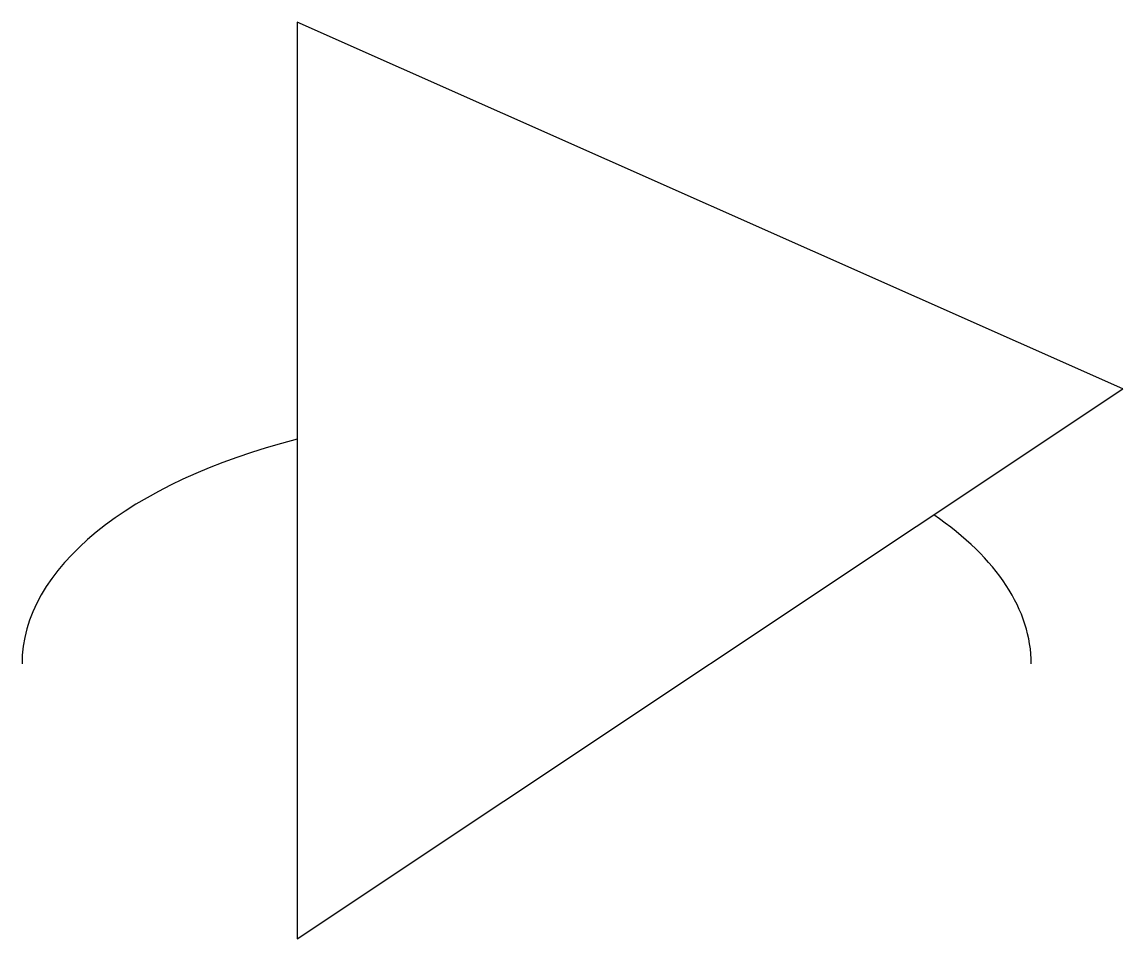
# Model space of a CAD drawing. Header units: millimetres. Extents: x 4 to 28, y 0 to 20.
import ezdxf

# ---------------------------------------------------------------- set-up
doc = ezdxf.new("R2010")
doc.units = ezdxf.units.MM
doc.layers.get('0').update_dxf_attribs({"lineweight": 25})

msp = doc.modelspace()

# ---------------------------------------------------------------- linework, layer by layer
at = {"flags": 128}
msp.add_lwpolyline([(10, 0), (28, 12), (10, 20)], close=True, dxfattribs=at)
for start_param, end_param in [(2.042658, 3.141593), (0, 0.632118)]:
    msp.add_ellipse((15, 6), major_axis=(11, 0), ratio=0.5, start_param=start_param, end_param=end_param)

doc.saveas('drawing.dxf')
